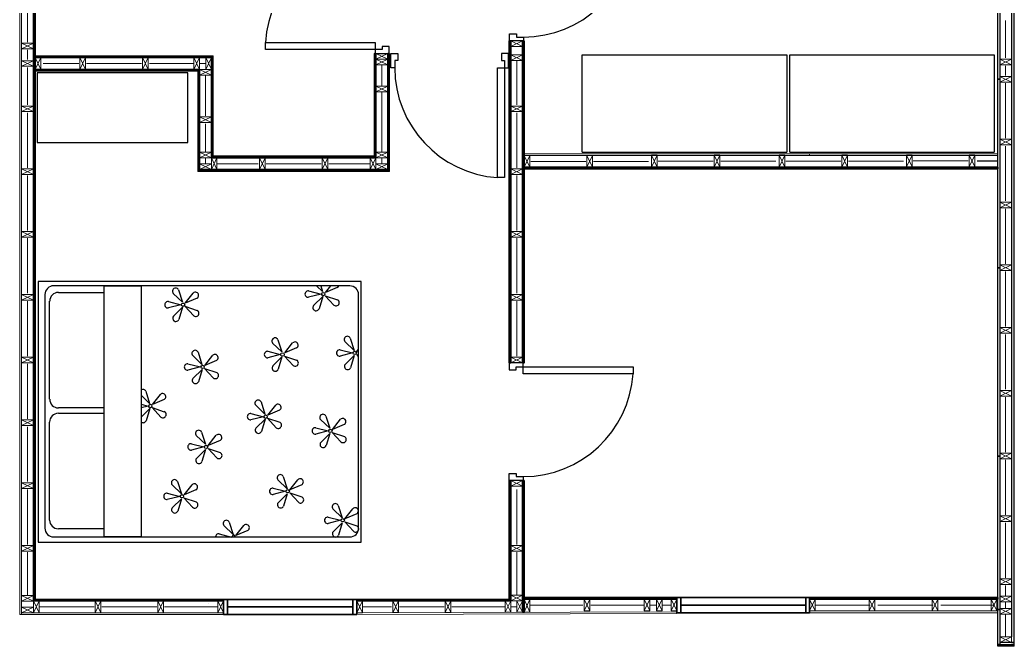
# Model space of a CAD drawing. Header units: inches. Extents: x 10.1 to 24.5, y 6.5 to 14.8.
# Drawn here: x 18.11 to 24.45, y 6.9 to 10.89 of the extents above; entities that cross this region are included whole.
import ezdxf

# ---------------------------------------------------------------- set-up
doc = ezdxf.new("R2010")
doc.units = ezdxf.units.IN
doc.header["$MEASUREMENT"] = 0
doc.linetypes.add('CENTER', pattern=[2, 1.25, -0.25, 0.25, -0.25])
for name, color, linetype, lineweight in [('A-DETL-MBND', 3, 'Continuous', 18), ('A-DETL-MCUT', 4, 'Continuous', 25), ('A-DOOR-FULL', 4, 'Continuous', 25), ('A-ELEV-MBE1', 7, 'Continuous', 35), ('A-ELEV-MBE2', 4, 'Continuous', 25), ('A-FURN', 8, 'Continuous', 18), ('A-SECT-MCUT', 7, 'Continuous', 35), ('A-WALL-PATT', 8, 'Continuous', 18), ('A-WALL-STUD', 3, 'Continuous', 18)]:
    doc.layers.add(name, color=color, linetype=linetype, lineweight=lineweight)

msp = doc.modelspace()

# ---------------------------------------------------------------- linework, layer by layer
at = {"color": 0}
for p, q in [((24.4532, 6.9011), (24.4532, 14.4231)), ((24.4365, 6.9241), (24.4532, 6.9241))]:
    msp.add_line(p, q, dxfattribs=at)
for p, q in [((21.6992, 10.0484), (21.6992, 10.669)), ((21.6992, 10.669), (23.0038, 10.669)), ((23.0038, 10.669), (23.0038, 10.0484)), ((23.0224, 10.0484), (23.0224, 10.669)), ((23.0224, 10.669), (24.327, 10.669)), ((24.327, 10.669), (24.327, 10.0484)), ((19.1845, 10.5536), (18.2247, 10.5536)), ((18.2247, 10.5536), (18.2247, 10.1093)), ((19.1845, 10.1093), (19.1845, 10.5536)), ((18.2247, 10.1093), (19.1845, 10.1093)), ((21.6992, 10.0484), (23.0038, 10.0484)), ((23.0224, 10.0484), (24.327, 10.0484)), ((24.2178, 9.9918), (24.3268, 9.9918)), ((24.3268, 9.9918), (24.3268, 9.9918)), ((24.3268, 9.9918), (24.3495, 9.9918)), ((20.2912, 9.2231), (18.2312, 9.2231)), ((18.2312, 9.2231), (18.2312, 7.5631)), ((20.2186, 9.1963), (18.3303, 9.1963)), ((18.6516, 7.5963), (18.6516, 9.1963)), ((18.6516, 9.1963), (18.8872, 9.1963)), ((18.8872, 9.1963), (18.8872, 7.5963)), ((20.0448, 9.1601), (20.0067, 9.1963)), ((20.0333, 9.1963), (20.0448, 9.1601)), ((20.0625, 9.1536), (20.0964, 9.1963)), ((20.2912, 7.5631), (20.2912, 9.2231)), ((18.2744, 9.1408), (18.2744, 7.6498)), ((19.151, 9.0922), (19.0918, 9.1485)), ((19.1262, 9.17), (19.151, 9.0922)), ((19.1688, 9.0857), (19.2195, 9.1497)), ((19.9554, 9.1639), (20.0346, 9.1436)), ((20.0346, 9.1436), (19.9554, 9.1234)), ((19.9871, 9.0706), (20.0453, 9.1279)), ((20.0453, 9.1279), (20.0218, 9.0497)), ((20.0611, 9.1337), (20.1386, 9.1078)), ((20.1166, 9.0737), (20.0611, 9.1337)), ((20.1379, 9.1853), (20.0625, 9.1536)), ((20.2744, 7.6503), (20.2744, 9.1405)), ((19.0616, 9.096), (19.1408, 9.0757)), ((19.1408, 9.0757), (19.0616, 9.0554)), ((19.1673, 9.0658), (19.2448, 9.0399)), ((19.2228, 9.0058), (19.1673, 9.0658)), ((19.2441, 9.1174), (19.1688, 9.0857)), ((19.0933, 9.0027), (19.1515, 9.06)), ((19.1515, 9.06), (19.1281, 8.9818)), ((19.785, 8.7753), (19.7258, 8.8316)), ((19.7602, 8.8531), (19.785, 8.7753)), ((19.8028, 8.7688), (19.8535, 8.8328)), ((20.2458, 8.7851), (20.1866, 8.8414)), ((20.2209, 8.8629), (20.2458, 8.7851)), ((19.2755, 8.696), (19.2163, 8.7523)), ((19.2507, 8.7739), (19.2755, 8.696)), ((19.2932, 8.6896), (19.344, 8.7536)), ((19.6956, 8.7791), (19.7748, 8.7588)), ((19.7748, 8.7588), (19.6956, 8.7385)), ((19.8013, 8.7489), (19.8788, 8.723)), ((19.8568, 8.6889), (19.8013, 8.7489)), ((19.8781, 8.8005), (19.8028, 8.7688)), ((20.1564, 8.7889), (20.2355, 8.7686)), ((20.2355, 8.7686), (20.1564, 8.7484)), ((20.1881, 8.6956), (20.2463, 8.7529)), ((20.2463, 8.7529), (20.2228, 8.6747)), ((20.262, 8.7587), (20.2744, 8.7545)), ((20.2744, 8.7453), (20.262, 8.7587)), ((20.2635, 8.7786), (20.2744, 8.7924)), ((20.2744, 8.7832), (20.2635, 8.7786)), ((19.1861, 8.6999), (19.2653, 8.6796)), ((19.3685, 8.7213), (19.2932, 8.6896)), ((19.7273, 8.6858), (19.7855, 8.7431)), ((19.7855, 8.7431), (19.7621, 8.6648)), ((19.2653, 8.6796), (19.1861, 8.6593)), ((19.2178, 8.6066), (19.276, 8.6639)), ((19.276, 8.6639), (19.2525, 8.5856)), ((19.2918, 8.6696), (19.3693, 8.6437)), ((19.3472, 8.6096), (19.2918, 8.6696)), ((18.9417, 8.447), (18.8872, 8.4988)), ((18.9169, 8.5249), (18.9417, 8.447)), ((18.9595, 8.4406), (19.0102, 8.5046)), ((18.8872, 8.4419), (18.9315, 8.4306)), ((18.9315, 8.4306), (18.8872, 8.4192)), ((19.0348, 8.4723), (18.9595, 8.4406)), ((19.6771, 8.3791), (19.6179, 8.4354)), ((19.6523, 8.457), (19.6771, 8.3791)), ((19.6948, 8.3727), (19.7456, 8.4367)), ((18.8872, 8.3607), (18.9422, 8.4149)), ((18.9422, 8.4149), (18.9188, 8.3366)), ((18.958, 8.4206), (19.0355, 8.3947)), ((19.0135, 8.3606), (18.958, 8.4206)), ((19.5877, 8.383), (19.6669, 8.3627)), ((19.7702, 8.4043), (19.6948, 8.3727)), ((19.6669, 8.3627), (19.5877, 8.3424)), ((19.6194, 8.2896), (19.6776, 8.347)), ((19.6776, 8.347), (19.6541, 8.2687)), ((19.6934, 8.3527), (19.7709, 8.3268)), ((19.7489, 8.2927), (19.6934, 8.3527)), ((20.0901, 8.2886), (20.0309, 8.3449)), ((20.0652, 8.3664), (20.0901, 8.2886)), ((20.1078, 8.2821), (20.1586, 8.3461)), ((20.1831, 8.3138), (20.1078, 8.2821)), ((19.2981, 8.1867), (19.2389, 8.243)), ((19.2733, 8.2645), (19.2981, 8.1867)), ((19.3158, 8.1802), (19.3666, 8.2443)), ((20.0007, 8.2924), (20.0798, 8.2721)), ((20.0798, 8.2721), (20.0007, 8.2518)), ((20.0323, 8.1991), (20.0906, 8.2564)), ((20.0906, 8.2564), (20.0671, 8.1782)), ((20.1063, 8.2622), (20.1838, 8.2363)), ((20.1618, 8.2022), (20.1063, 8.2622)), ((19.2087, 8.1905), (19.2879, 8.1703)), ((19.3912, 8.2119), (19.3158, 8.1802)), ((19.2879, 8.1703), (19.2087, 8.15)), ((19.2404, 8.0972), (19.2986, 8.1546)), ((19.2986, 8.1546), (19.2751, 8.0763)), ((19.3144, 8.1603), (19.3919, 8.1344)), ((19.3699, 8.1003), (19.3144, 8.1603)), ((19.144, 7.8717), (19.0848, 7.928)), ((19.1192, 7.9496), (19.144, 7.8717)), ((19.1617, 7.8653), (19.2125, 7.9293)), ((19.8185, 7.9037), (19.7593, 7.96)), ((19.7937, 7.9816), (19.8185, 7.9037)), ((19.8363, 7.8973), (19.8871, 7.9613)), ((19.9116, 7.929), (19.8363, 7.8973)), ((19.0546, 7.8756), (19.1338, 7.8553)), ((19.237, 7.897), (19.1617, 7.8653)), ((19.7292, 7.9076), (19.8083, 7.8873)), ((19.8083, 7.8873), (19.7292, 7.867)), ((19.7608, 7.8143), (19.819, 7.8716)), ((19.819, 7.8716), (19.7956, 7.7933)), ((19.8348, 7.8773), (19.9123, 7.8514)), ((19.8903, 7.8174), (19.8348, 7.8773)), ((19.1338, 7.8553), (19.0546, 7.835)), ((19.0863, 7.7823), (19.1445, 7.8396)), ((19.1445, 7.8396), (19.121, 7.7613)), ((19.1603, 7.8453), (19.2378, 7.8194)), ((19.2158, 7.7854), (19.1603, 7.8453)), ((20.1443, 7.7967), (20.1692, 7.7188)), ((20.1443, 7.7967), (20.1692, 7.7188)), ((20.1692, 7.7188), (20.1099, 7.7752)), ((20.1692, 7.7188), (20.1099, 7.7752)), ((20.1869, 7.7124), (20.2377, 7.7764)), ((20.1869, 7.7124), (20.2377, 7.7764)), ((20.2622, 7.7441), (20.1869, 7.7124)), ((20.2622, 7.7441), (20.1869, 7.7124)), ((19.4496, 7.6904), (19.4744, 7.6126)), ((19.4922, 7.6061), (19.543, 7.6701)), ((20.0798, 7.7227), (20.1589, 7.7024)), ((20.0798, 7.7227), (20.1589, 7.7024)), ((20.1589, 7.7024), (20.0798, 7.6821)), ((20.1589, 7.7024), (20.0798, 7.6821)), ((20.1114, 7.6294), (20.1697, 7.6867)), ((20.1114, 7.6294), (20.1697, 7.6867)), ((20.1697, 7.6867), (20.1462, 7.6084)), ((20.1697, 7.6867), (20.1462, 7.6084)), ((20.1854, 7.6924), (20.2629, 7.6666)), ((20.2409, 7.6325), (20.1854, 7.6924)), ((20.1854, 7.6924), (20.2629, 7.6666)), ((20.2409, 7.6325), (20.1854, 7.6924)), ((19.3851, 7.6164), (19.4642, 7.5961)), ((19.4744, 7.6126), (19.4152, 7.6689)), ((19.5675, 7.6378), (19.4922, 7.6061)), ((18.2312, 7.5631), (20.2912, 7.5631)), ((18.3302, 7.5963), (20.2186, 7.5963)), ((18.8872, 7.5963), (18.6516, 7.5963))]:
    msp.add_line(p, q)
for points in [[(18.3604, 9.1542), (18.6516, 9.1542)], [(18.3045, 8.4744), (18.3045, 9.0983)], [(18.3598, 8.3841), (18.6516, 8.3841)], [(18.6516, 8.4186), (18.3604, 8.4186)], [(18.3039, 7.7043), (18.3039, 8.3283)], [(18.6516, 7.6485), (18.3598, 7.6485)]]:
    msp.add_lwpolyline(points)
for centre in [(20.0486, 9.1438), (19.1548, 9.0759), (19.7888, 8.759), (20.2495, 8.7688), (19.2792, 8.6797), (18.9455, 8.4307), (19.6809, 8.3628), (20.0938, 8.2723), (19.3018, 8.1704), (19.1477, 7.8555), (19.8223, 7.8875), (20.1729, 7.7026), (20.1729, 7.7026)]:
    msp.add_circle(centre, 0.0108)
for centre, radius, start, end in [((18.3297, 9.141), 0.0553, 89.40648, 180.24584), ((20.1277, 9.203), 0.0205, 299.89479, 340.71568), ((20.2186, 9.1405), 0.0558, 0, 90), ((18.3604, 9.0983), 0.0558, 90, 180), ((19.1076, 9.1615), 0.0205, 24.76118, 219.36383), ((19.2339, 9.1351), 0.0205, 299.89479, 134.49744), ((19.9528, 9.1436), 0.0205, 82.69868, 277.30132), ((19.059, 9.0757), 0.0205, 82.69868, 277.30132), ((20.0031, 9.0579), 0.0205, 141.62668, 336.22932), ((20.1298, 9.0893), 0.0205, 229.85219, 64.45484), ((19.1093, 8.99), 0.0205, 141.62668, 336.22932), ((19.236, 9.0214), 0.0205, 229.85219, 64.45484), ((20.2024, 8.8544), 0.0205, 24.76118, 219.36383), ((19.7416, 8.8445), 0.0205, 24.76118, 219.36383), ((19.8679, 8.8182), 0.0205, 299.89479, 134.49744), ((19.2321, 8.7653), 0.0205, 24.76118, 219.36383), ((19.3583, 8.739), 0.0205, 299.89479, 134.49744), ((19.693, 8.7588), 0.0205, 82.69868, 277.30132), ((20.1538, 8.7686), 0.0205, 82.69868, 277.30132), ((19.1835, 8.6796), 0.0205, 82.69868, 277.30132), ((19.7433, 8.6731), 0.0205, 141.62668, 336.22932), ((19.87, 8.7045), 0.0205, 229.85219, 64.45484), ((20.2041, 8.6829), 0.0205, 141.62668, 336.22932), ((19.3604, 8.6253), 0.0205, 229.85219, 64.45484), ((19.2338, 8.5939), 0.0205, 141.62668, 336.22932), ((18.8983, 8.5163), 0.0205, 24.76118, 122.8035), ((19.0246, 8.49), 0.0205, 299.89479, 134.49744), ((18.3604, 8.4744), 0.0558, 180, 270), ((19.6337, 8.4484), 0.0205, 24.76118, 219.36383), ((19.76, 8.4221), 0.0205, 299.89479, 134.49744), ((18.3598, 8.3283), 0.0558, 90, 180), ((19.0267, 8.3763), 0.0205, 229.85219, 64.45484), ((19.5851, 8.3627), 0.0205, 82.69868, 277.30132), ((20.0467, 8.3578), 0.0205, 24.76118, 219.36383), ((18.9, 8.3449), 0.0205, 231.2765, 336.22932), ((19.7621, 8.3084), 0.0205, 229.85219, 64.45484), ((20.1729, 8.3315), 0.0205, 299.89479, 134.49744), ((19.2547, 8.256), 0.0205, 24.76118, 219.36383), ((19.381, 8.2297), 0.0205, 299.89479, 134.49744), ((19.6354, 8.2769), 0.0205, 141.62668, 336.22932), ((19.9981, 8.2721), 0.0205, 82.69868, 277.30132), ((19.2061, 8.1703), 0.0205, 82.69868, 277.30132), ((20.0484, 8.1864), 0.0205, 141.62668, 336.22932), ((20.175, 8.2178), 0.0205, 229.85219, 64.45484), ((19.3831, 8.116), 0.0205, 229.85219, 64.45484), ((19.2564, 8.0845), 0.0205, 141.62668, 336.22932), ((19.7751, 7.973), 0.0205, 24.76118, 219.36383), ((19.1006, 7.941), 0.0205, 24.76118, 219.36383), ((19.2269, 7.9147), 0.0205, 299.89479, 134.49744), ((19.9014, 7.9467), 0.0205, 299.89479, 134.49744), ((19.052, 7.8553), 0.0205, 82.69868, 277.30132), ((19.7266, 7.8873), 0.0205, 82.69868, 277.30132), ((19.229, 7.801), 0.0205, 229.85219, 64.45484), ((19.7768, 7.8016), 0.0205, 141.62668, 336.22932), ((19.9035, 7.833), 0.0205, 229.85219, 64.45484), ((20.1258, 7.7881), 0.0205, 24.76118, 219.36383), ((20.1258, 7.7881), 0.0205, 24.76118, 219.36383), ((19.1023, 7.7696), 0.0205, 141.62668, 336.22932), ((20.252, 7.7618), 0.0205, 299.89479, 134.49744), ((20.252, 7.7618), 0.0205, 299.89479, 134.49744), ((18.3598, 7.7043), 0.0558, 180, 270), ((19.431, 7.6819), 0.0205, 24.76118, 219.36383), ((19.5573, 7.6555), 0.0205, 299.89479, 134.49744), ((20.0772, 7.7024), 0.0205, 82.69868, 277.30132), ((20.0772, 7.7024), 0.0205, 82.69868, 277.30132), ((18.3302, 7.6521), 0.0558, 180, 270), ((19.3825, 7.5961), 0.0205, 82.69868, 179.56023), ((19.4782, 7.5963), 0.0108, 0, 180), ((20.1275, 7.6167), 0.0205, 141.62668, 336.22932), ((20.1275, 7.6167), 0.0205, 141.62668, 336.22932), ((20.2186, 7.6521), 0.0558, 270, 0), ((20.2541, 7.6481), 0.0205, 229.85219, 64.45484), ((20.2541, 7.6481), 0.0205, 229.85219, 64.45484)]:
    msp.add_arc(centre, radius, start, end)
at = {"layer": 'A-DETL-MBND', "color": 0}
for points in [[(18.1256, 14.324), (18.1257, 7.103), (18.1147, 7.103), (18.1147, 14.324)], [(21.3296, 10.027), (21.3296, 10.038), (23.1496, 10.038), (23.1496, 10.027)], [(23.1496, 10.027), (23.1496, 10.038), (24.3496, 10.038), (24.3496, 10.027)], [(19.4126, 7.114), (19.4126, 7.103), (18.1257, 7.103), (18.1257, 7.114)], [(22.3025, 7.1196), (22.3025, 7.1086), (20.2626, 7.103), (20.2626, 7.114)]]:
    msp.add_lwpolyline(points, close=True, dxfattribs=at)
msp.add_lwpolyline([(23.1495, 7.1251), (24.3495, 7.1251), (24.3495, 7.1141), (23.1495, 7.1141)], dxfattribs=at)
at = {"layer": 'A-DETL-MCUT', "color": 0}
for points in [[(24.3615, 11.7121), (24.3615, 10.5121), (24.3495, 10.5121), (24.3495, 11.7121)], [(24.3615, 10.5121), (24.3615, 9.3121), (24.3495, 9.3121), (24.3495, 10.5121)], [(24.3615, 9.3121), (24.3615, 8.1121), (24.3495, 8.1121), (24.3495, 9.3121)], [(24.3615, 8.1121), (24.3615, 7.1351), (24.3495, 7.1351), (24.3495, 8.1121)], [(24.3615, 7.1351), (24.3615, 6.9121), (24.3495, 6.9121), (24.3495, 7.1351)]]:
    msp.add_lwpolyline(points, close=True, dxfattribs=at)
for points in [[(24.4532, 6.9011), (24.3495, 6.9011), (24.3495, 6.9121), (24.4532, 6.9121)], [(24.4532, 6.9241), (24.3615, 6.9241), (24.3615, 6.9121), (24.4532, 6.9121)]]:
    msp.add_lwpolyline(points, dxfattribs=at)
at = {"layer": 'A-DOOR-FULL', "color": 0, "linetype": 'CENTER'}
for points in [[(21.3255, 10.7815), (21.3255, 10.7565), (21.2355, 10.7565), (21.2355, 10.8015), (21.2805, 10.8015), (21.2805, 10.7815), (21.3255, 10.7815)], [(19.6796, 10.746), (20.3796, 10.746), (20.3796, 10.701), (19.6796, 10.701), (19.6796, 10.746)], [(20.3796, 10.701), (20.3796, 10.676), (20.4696, 10.676), (20.4696, 10.721), (20.4246, 10.721), (20.4246, 10.701), (20.3796, 10.701)], [(20.5046, 10.586), (20.4796, 10.586), (20.4796, 10.676), (20.5246, 10.676), (20.5246, 10.631), (20.5046, 10.631), (20.5046, 10.586)], [(21.2046, 10.586), (21.2296, 10.586), (21.2296, 10.676), (21.1846, 10.676), (21.1846, 10.631), (21.2046, 10.631), (21.2046, 10.586)], [(21.1596, 9.886), (21.1596, 10.586), (21.2046, 10.586), (21.2046, 9.886), (21.1596, 9.886)], [(21.3242, 8.6809), (21.3242, 8.7059), (21.2342, 8.7059), (21.2342, 8.6609), (21.2792, 8.6609), (21.2792, 8.6809), (21.3242, 8.6809)], [(22.0242, 8.6359), (21.3242, 8.6359), (21.3242, 8.6809), (22.0242, 8.6809), (22.0242, 8.6359)], [(21.3242, 7.9809), (21.3242, 7.9559), (21.2342, 7.9559), (21.2342, 8.0009), (21.2792, 8.0009), (21.2792, 7.9809), (21.3242, 7.9809)]]:
    msp.add_lwpolyline(points, dxfattribs=at)
for centre, start, end in [((21.3244, 11.4841), 270.08643, 356.10934), ((20.3806, 10.6983), 90.08643, 176.10934), ((21.2072, 10.5871), 180.08643, 266.10934), ((21.3231, 8.6836), 270.08643, 356.10934)]:
    msp.add_arc(centre, 0.7027, start, end, dxfattribs=at)
at = {"layer": 'A-ELEV-MBE1', "color": 0}
for p, q in [((19.4126, 7.199), (20.2626, 7.199)), ((23.1245, 7.2101), (22.3275, 7.2101)), ((19.4126, 7.103), (20.2626, 7.103)), ((23.1245, 7.1621), (22.3275, 7.1621)), ((23.1245, 7.1141), (22.3275, 7.1141))]:
    msp.add_line(p, q, dxfattribs=at)
at = {"layer": 'A-ELEV-MBE1', "color": 0, "linetype": 'Continuous'}
msp.add_line((19.4376, 7.1515), (20.2371, 7.1515), dxfattribs=at)
at = {"layer": 'A-ELEV-MBE1', "color": 0}
for points in [[(19.4126, 7.199), (19.4376, 7.199), (19.4376, 7.103), (19.4126, 7.103)], [(20.2376, 7.199), (20.2626, 7.199), (20.2626, 7.103), (20.2376, 7.103)], [(22.3025, 7.1141), (22.3275, 7.1141), (22.3275, 7.2101), (22.3025, 7.2101)], [(23.1495, 7.1141), (23.1245, 7.1141), (23.1245, 7.2101), (23.1495, 7.2101)]]:
    msp.add_lwpolyline(points, close=True, dxfattribs=at)
at = {"layer": 'A-ELEV-MBE2', "color": 0}
msp.add_line((24.4365, 14.3641), (24.4365, 6.9601), dxfattribs=at)
at = {"layer": 'A-FURN', "color": 0}
for p, q in [((24.3495, 8.8201), (24.3495, 10.8201)), ((19.3352, 9.9368), (19.3352, 9.9368)), ((24.3495, 7.2201), (24.3495, 8.1201))]:
    msp.add_line(p, q, dxfattribs=at)
at = {"layer": 'A-FURN', "color": 0, "linetype": 'Continuous'}
msp.add_line((19.3203, 7.1741), (19.3203, 7.1741), dxfattribs=at)
at = {"layer": 'A-SECT-MCUT', "color": 0}
for points in [[(18.2006, 10.724), (18.2006, 11.924), (18.2126, 11.924), (18.2126, 10.724)], [(18.2006, 9.524), (18.2006, 10.724), (18.2126, 10.724), (18.2126, 9.524)], [(21.2446, 10.7565), (21.2446, 9.524), (21.2346, 9.524), (21.2346, 10.7565)], [(21.3296, 10.7565), (21.3296, 9.524), (21.3196, 9.524), (21.3196, 10.7565)], [(18.2126, 10.6603), (18.2126, 10.6503), (19.3452, 10.6503), (19.3452, 10.6603)], [(19.3352, 10.0118), (19.3452, 10.0118), (19.3452, 10.6503), (19.3352, 10.6503)], [(20.3746, 10.0218), (20.3846, 10.0218), (20.3846, 10.676), (20.3746, 10.676)], [(20.4596, 9.9268), (20.4696, 9.9268), (20.4696, 10.676), (20.4596, 10.676)], [(18.2126, 10.5753), (18.2126, 10.5653), (19.2502, 10.5653), (19.2502, 10.5753)], [(19.2502, 9.9368), (19.2602, 9.9368), (19.2602, 10.5753), (19.2502, 10.5753)], [(19.3452, 10.0218), (19.3452, 10.0118), (20.3846, 10.0118), (20.3846, 10.0218)], [(23.1496, 9.942), (21.3296, 9.942), (21.3296, 9.952), (23.1496, 9.952)], [(24.3496, 9.942), (23.1496, 9.942), (23.1496, 9.952), (24.3496, 9.952)], [(19.2502, 9.9368), (19.2502, 9.9268), (20.4596, 9.9268), (20.4596, 9.9368)], [(18.2006, 8.324), (18.2006, 9.524), (18.2126, 9.524), (18.2126, 8.324)], [(21.2446, 9.524), (21.2442, 8.7059), (21.2342, 8.7059), (21.2346, 9.524)], [(21.3296, 9.524), (21.3296, 8.7059), (21.3196, 8.7059), (21.3196, 9.524)], [(18.2006, 7.189), (18.2006, 8.324), (18.2126, 8.324), (18.2126, 7.189)], [(21.2446, 7.9559), (21.2446, 7.199), (21.2346, 7.199), (21.2346, 7.9559)], [(21.3292, 7.9559), (21.3296, 7.1169), (21.3196, 7.1169), (21.3192, 7.9559)], [(18.2126, 7.199), (19.4126, 7.199), (19.4126, 7.189), (18.2126, 7.189)], [(20.2626, 7.199), (21.2446, 7.199), (21.2446, 7.189), (20.2626, 7.189)], [(22.3025, 7.2001), (21.3295, 7.2001), (21.3295, 7.2101), (22.3025, 7.2101)], [(24.3495, 7.2001), (24.3495, 7.2101), (23.1495, 7.2101), (23.1495, 7.2001)]]:
    msp.add_lwpolyline(points, close=True, dxfattribs=at)
at = {"layer": 'A-WALL-PATT', "color": 0, "ltscale": 0.1}
for p, q in [((18.1631, 11.0989), (18.1631, 10.7489)), ((24.399, 10.6483), (24.399, 10.8871)), ((18.1631, 10.6378), (18.1631, 10.699)), ((18.1631, 10.5878), (18.1631, 10.349)), ((19.2602, 10.6128), (19.2992, 10.6128)), ((20.4221, 10.469), (20.4221, 10.604)), ((21.2821, 10.349), (21.2821, 10.631)), ((24.399, 10.5371), (24.399, 10.5983)), ((24.399, 10.1372), (24.399, 10.4872)), ((20.4221, 10.0478), (20.4221, 10.433)), ((18.1631, 10.299), (18.1631, 9.949)), ((21.2821, 9.949), (21.2821, 10.299)), ((24.399, 9.7371), (24.399, 10.0871)), ((19.2977, 10.0118), (19.2977, 9.9728)), ((19.3712, 9.9743), (19.6346, 9.9743)), ((19.6846, 9.9743), (20.0346, 9.9743)), ((20.0846, 9.9743), (20.3486, 9.9743)), ((20.4221, 10.0118), (20.4221, 9.9728)), ((21.3726, 9.9895), (21.7226, 9.9895)), ((21.7726, 9.9895), (22.1226, 9.9895)), ((22.1839, 9.9907), (22.5339, 9.9907)), ((22.5839, 9.9907), (22.9339, 9.9907)), ((22.9983, 9.9907), (23.3483, 9.9907)), ((23.3983, 9.9907), (23.7483, 9.9907)), ((23.8096, 9.9918), (24.1596, 9.9918)), ((18.1631, 9.899), (18.1631, 9.549)), ((21.2821, 9.549), (21.2821, 9.899)), ((24.399, 9.3371), (24.399, 9.6871)), ((18.1631, 9.499), (18.1631, 9.149)), ((21.2821, 9.149), (21.2821, 9.499)), ((24.399, 8.9371), (24.399, 9.2871)), ((18.1631, 9.099), (18.1631, 8.749)), ((21.2821, 8.749), (21.2821, 9.099)), ((24.399, 8.5371), (24.399, 8.8871)), ((18.1631, 8.699), (18.1631, 8.349)), ((24.399, 8.1371), (24.399, 8.4871)), ((18.1631, 8.299), (18.1631, 7.949)), ((24.399, 7.7371), (24.399, 8.0871)), ((18.1631, 7.899), (18.1631, 7.549)), ((21.2821, 7.549), (21.2821, 7.899)), ((24.399, 7.3371), (24.399, 7.6871)), ((18.1631, 7.499), (18.1631, 7.224)), ((21.2821, 7.225), (21.2821, 7.499)), ((24.399, 7.2871), (24.399, 7.2202)), ((21.3655, 7.1626), (21.7045, 7.1627)), ((21.7545, 7.1627), (22.094, 7.1626)), ((22.174, 7.1626), (22.13, 7.1626)), ((22.21, 7.1627), (22.2665, 7.1626)), ((23.1855, 7.1627), (23.5345, 7.1627)), ((23.5845, 7.1627), (23.9365, 7.1627)), ((23.9865, 7.1627), (24.3235, 7.1627)), ((24.399, 7.1411), (24.399, 7.1842)), ((24.399, 7.1772), (24.399, 7.1481)), ((18.2366, 7.1515), (18.5876, 7.1515)), ((18.6376, 7.1515), (18.9876, 7.1515)), ((19.0376, 7.1515), (19.3766, 7.1515)), ((20.2986, 7.1515), (20.4846, 7.1515)), ((20.5346, 7.1515), (20.8195, 7.1515)), ((20.8695, 7.1515), (21.2086, 7.1515)), ((21.2446, 7.1515), (21.2836, 7.1515)), ((24.399, 7.1051), (24.399, 6.9601))]:
    msp.add_line(p, q, dxfattribs=at)
for points in [[(18.2626, 10.6128), (18.4902, 10.6128)], [(18.5402, 10.6128), (18.8902, 10.6128)], [(18.9402, 10.6128), (19.2242, 10.6128)], [(19.2977, 10.5393), (19.2977, 10.2793)], [(19.2977, 10.2293), (19.2977, 10.0478)]]:
    msp.add_lwpolyline(points, dxfattribs=at)
at = {"layer": 'A-WALL-STUD', "color": 0}
for p, q in [((18.2006, 10.742), (18.1256, 10.706)), ((18.1256, 10.742), (18.2006, 10.706)), ((21.3196, 10.7209), (21.2446, 10.7565)), ((21.2446, 10.7205), (21.3196, 10.7565)), ((18.2126, 10.5753), (18.2486, 10.6503)), ((18.2126, 10.6503), (18.2486, 10.5753)), ((18.4972, 10.5753), (18.5332, 10.6503)), ((18.4972, 10.6503), (18.5332, 10.5753)), ((18.8972, 10.5753), (18.9332, 10.6503)), ((18.8972, 10.6503), (18.9332, 10.5753)), ((19.2242, 10.5753), (19.2602, 10.6503)), ((19.2242, 10.6503), (19.2602, 10.5753)), ((19.2992, 10.5753), (19.3352, 10.6503)), ((19.2992, 10.6503), (19.3352, 10.5753)), ((20.4596, 10.676), (20.3846, 10.64)), ((20.3846, 10.676), (20.4596, 10.64)), ((21.3196, 10.667), (21.2446, 10.631)), ((21.2446, 10.667), (21.3196, 10.631)), ((18.2006, 10.6308), (18.1256, 10.5948)), ((18.1256, 10.6308), (18.2006, 10.5948)), ((20.3846, 10.64), (20.4596, 10.604)), ((20.4596, 10.64), (20.3846, 10.604)), ((24.3615, 10.6053), (24.4365, 10.6413)), ((24.4365, 10.6053), (24.3615, 10.6413)), ((19.3352, 10.5393), (19.2602, 10.5753)), ((19.2602, 10.5393), (19.3352, 10.5753)), ((24.3615, 10.4941), (24.4365, 10.5301)), ((24.4365, 10.4941), (24.3615, 10.5301)), ((20.3846, 10.469), (20.4596, 10.433)), ((20.4596, 10.469), (20.3846, 10.433)), ((18.2006, 10.342), (18.1256, 10.306)), ((18.1256, 10.342), (18.2006, 10.306)), ((21.3196, 10.342), (21.2446, 10.306)), ((21.2446, 10.342), (21.3196, 10.306)), ((19.3352, 10.2363), (19.2602, 10.2723)), ((19.2602, 10.2363), (19.3352, 10.2723)), ((24.3615, 10.1302), (24.4365, 10.0942)), ((24.4365, 10.1302), (24.3615, 10.0942)), ((19.3352, 10.0118), (19.2602, 10.0478)), ((19.2602, 10.0118), (19.3352, 10.0478)), ((20.4596, 10.0118), (20.3846, 10.0478)), ((20.3846, 10.0118), (20.4596, 10.0478)), ((21.3296, 10.027), (21.3656, 9.952)), ((21.3296, 9.952), (21.3656, 10.027)), ((21.7296, 10.027), (21.7656, 9.952)), ((21.7296, 9.952), (21.7656, 10.027)), ((22.1409, 10.0282), (22.1769, 9.9532)), ((22.1409, 9.9532), (22.1769, 10.0282)), ((22.5409, 10.0282), (22.5769, 9.9532)), ((22.5409, 9.9532), (22.5769, 10.0282)), ((22.9553, 10.0282), (22.9913, 9.9532)), ((22.9553, 9.9532), (22.9913, 10.0282)), ((23.3553, 10.0282), (23.3913, 9.9532)), ((23.3553, 9.9532), (23.3913, 10.0282)), ((23.7666, 10.0293), (23.8026, 9.9543)), ((23.7666, 9.9543), (23.8026, 10.0293)), ((24.1668, 10.0293), (24.2028, 9.9543)), ((24.1668, 9.9543), (24.2028, 10.0293)), ((19.3352, 9.9368), (19.2602, 9.9728)), ((19.2602, 9.9368), (19.3352, 9.9728)), ((19.3352, 9.9368), (19.3712, 10.0118)), ((19.3352, 10.0118), (19.3712, 9.9368)), ((19.6416, 9.9368), (19.6776, 10.0118)), ((19.6416, 10.0118), (19.6776, 9.9368)), ((20.0416, 9.9368), (20.0776, 10.0118)), ((20.0416, 10.0118), (20.0776, 9.9368)), ((20.3486, 9.9368), (20.3846, 10.0118)), ((20.3486, 10.0118), (20.3846, 9.9368)), ((20.4596, 9.9368), (20.3846, 9.9728)), ((20.3846, 9.9368), (20.4596, 9.9728)), ((18.2006, 9.942), (18.1256, 9.906)), ((18.1256, 9.942), (18.2006, 9.906)), ((21.3196, 9.942), (21.2446, 9.906)), ((21.2446, 9.942), (21.3196, 9.906)), ((24.3615, 9.7301), (24.4365, 9.6941)), ((24.4365, 9.7301), (24.3615, 9.6941)), ((18.2006, 9.542), (18.1256, 9.506)), ((18.1256, 9.542), (18.2006, 9.506)), ((21.3196, 9.542), (21.2446, 9.506)), ((21.2446, 9.542), (21.3196, 9.506)), ((24.3615, 9.3301), (24.4365, 9.2941)), ((24.4365, 9.3301), (24.3615, 9.2941)), ((18.2006, 9.142), (18.1256, 9.106)), ((18.1256, 9.142), (18.2006, 9.106)), ((21.3196, 9.142), (21.2446, 9.106)), ((21.2446, 9.142), (21.3196, 9.106)), ((24.3615, 8.8941), (24.4365, 8.9301)), ((24.4365, 8.8941), (24.3615, 8.9301)), ((18.2006, 8.742), (18.1256, 8.706)), ((18.1256, 8.742), (18.2006, 8.706)), ((21.2442, 8.7059), (21.3192, 8.7419)), ((21.3192, 8.7059), (21.2442, 8.7419)), ((21.3196, 8.742), (21.2446, 8.706)), ((21.2446, 8.742), (21.3196, 8.706)), ((24.3615, 8.4941), (24.4365, 8.5301)), ((24.4365, 8.4941), (24.3615, 8.5301)), ((18.2006, 8.342), (18.1256, 8.306)), ((18.1256, 8.342), (18.2006, 8.306)), ((24.3495, 8.1201), (24.3495, 8.1201)), ((24.3615, 8.0941), (24.4365, 8.1301)), ((24.4365, 8.0941), (24.3615, 8.1301)), ((18.2006, 7.942), (18.1256, 7.906)), ((18.1256, 7.942), (18.2006, 7.906)), ((21.3192, 7.9199), (21.2442, 7.9559)), ((21.2442, 7.9199), (21.3192, 7.9559)), ((24.3615, 7.6941), (24.4365, 7.7301)), ((24.4365, 7.6941), (24.3615, 7.7301)), ((18.2006, 7.542), (18.1256, 7.506)), ((18.1256, 7.542), (18.2006, 7.506)), ((21.2446, 7.542), (21.3196, 7.506)), ((21.3196, 7.542), (21.2446, 7.506)), ((24.3615, 7.2941), (24.4365, 7.3301)), ((24.4365, 7.2941), (24.3615, 7.3301)), ((24.3615, 7.2941), (24.4365, 7.3301)), ((24.4365, 7.2941), (24.3615, 7.3301)), ((18.2007, 7.2231), (18.1257, 7.1871)), ((18.1257, 7.2231), (18.2007, 7.1871)), ((18.2007, 7.114), (18.2367, 7.189)), ((18.2007, 7.189), (18.2367, 7.114)), ((18.5946, 7.114), (18.6306, 7.189)), ((18.5946, 7.189), (18.6306, 7.114)), ((18.9946, 7.114), (19.0306, 7.189)), ((18.9946, 7.189), (19.0306, 7.114)), ((19.3766, 7.114), (19.4126, 7.189)), ((19.3766, 7.189), (19.4126, 7.114)), ((20.2626, 7.114), (20.2986, 7.189)), ((20.2626, 7.189), (20.2986, 7.114)), ((20.4916, 7.114), (20.5276, 7.189)), ((20.4916, 7.189), (20.5276, 7.114)), ((20.8265, 7.1156), (20.8625, 7.189)), ((20.8265, 7.189), (20.8625, 7.1156)), ((21.2086, 7.1166), (21.2446, 7.189)), ((21.2086, 7.189), (21.2446, 7.1167)), ((21.2446, 7.225), (21.3196, 7.189)), ((21.3196, 7.225), (21.2446, 7.189)), ((21.2836, 7.1169), (21.3196, 7.189)), ((21.2836, 7.189), (21.3196, 7.1169)), ((21.3655, 7.117), (21.3295, 7.2001)), ((21.3655, 7.2001), (21.3296, 7.1169)), ((21.7475, 7.2001), (21.7115, 7.1251)), ((21.7475, 7.1251), (21.7115, 7.2001)), ((22.094, 7.2001), (22.13, 7.1251)), ((22.094, 7.1251), (22.13, 7.2001)), ((22.21, 7.2001), (22.174, 7.1251)), ((22.21, 7.1251), (22.174, 7.2001)), ((22.3025, 7.2001), (22.2665, 7.1251)), ((22.3025, 7.1251), (22.2665, 7.2001)), ((23.1855, 7.2001), (23.1495, 7.1251)), ((23.1855, 7.1251), (23.1495, 7.2001)), ((23.5655, 7.2001), (23.5295, 7.1251)), ((23.5655, 7.1251), (23.5295, 7.2001)), ((23.9675, 7.2001), (23.9315, 7.1251)), ((23.9675, 7.1251), (23.9315, 7.2001)), ((24.3425, 7.2001), (24.3065, 7.1251)), ((24.3425, 7.1251), (24.3065, 7.2001)), ((24.3615, 7.1842), (24.4365, 7.2202)), ((24.4365, 7.1842), (24.3615, 7.2202)), ((18.2007, 7.15), (18.1257, 7.114)), ((18.1257, 7.15), (18.2007, 7.114)), ((24.3615, 7.1411), (24.4365, 7.1051)), ((24.4365, 7.1411), (24.3615, 7.1051)), ((24.3615, 6.9241), (24.4365, 6.9601)), ((24.4365, 6.9241), (24.3615, 6.9601))]:
    msp.add_line(p, q, dxfattribs=at)
for points in [[(18.2006, 10.742), (18.1256, 10.742), (18.1256, 10.706), (18.2006, 10.706)], [(21.3196, 10.7205), (21.2446, 10.7205), (21.2446, 10.7565), (21.3196, 10.7565)], [(18.2126, 10.5753), (18.2126, 10.6503), (18.2486, 10.6503), (18.2486, 10.5753)], [(18.4972, 10.5753), (18.4972, 10.6503), (18.5332, 10.6503), (18.5332, 10.5753)], [(18.8972, 10.5753), (18.8972, 10.6503), (18.9332, 10.6503), (18.9332, 10.5753)], [(19.2242, 10.5753), (19.2242, 10.6503), (19.2602, 10.6503), (19.2602, 10.5753)], [(19.2992, 10.5753), (19.2992, 10.6503), (19.3352, 10.6503), (19.3352, 10.5753)], [(20.4596, 10.676), (20.3846, 10.676), (20.3846, 10.64), (20.4596, 10.64)], [(21.3196, 10.667), (21.2446, 10.667), (21.2446, 10.631), (21.3196, 10.631)], [(18.2006, 10.6308), (18.1256, 10.6308), (18.1256, 10.5948), (18.2006, 10.5948)], [(20.3846, 10.64), (20.4596, 10.64), (20.4596, 10.604), (20.3846, 10.604)], [(24.3615, 10.6053), (24.4365, 10.6053), (24.4365, 10.6413), (24.3615, 10.6413)], [(19.3352, 10.5393), (19.2602, 10.5393), (19.2602, 10.5753), (19.3352, 10.5753)], [(24.3615, 10.4941), (24.4365, 10.4941), (24.4365, 10.5301), (24.3615, 10.5301)], [(20.3846, 10.469), (20.4596, 10.469), (20.4596, 10.433), (20.3846, 10.433)], [(18.2006, 10.342), (18.1256, 10.342), (18.1256, 10.306), (18.2006, 10.306)], [(21.3196, 10.342), (21.2446, 10.342), (21.2446, 10.306), (21.3196, 10.306)], [(19.3352, 10.2363), (19.2602, 10.2363), (19.2602, 10.2723), (19.3352, 10.2723)], [(24.3615, 10.1302), (24.4365, 10.1302), (24.4365, 10.0942), (24.3615, 10.0942)], [(19.3352, 10.0118), (19.2602, 10.0118), (19.2602, 10.0478), (19.3352, 10.0478)], [(20.4596, 10.0118), (20.3846, 10.0118), (20.3846, 10.0478), (20.4596, 10.0478)], [(21.3296, 10.027), (21.3296, 9.952), (21.3656, 9.952), (21.3656, 10.027)], [(21.7296, 10.027), (21.7296, 9.952), (21.7656, 9.952), (21.7656, 10.027)], [(22.1409, 10.0282), (22.1409, 9.9532), (22.1769, 9.9532), (22.1769, 10.0282)], [(22.5409, 10.0282), (22.5409, 9.9532), (22.5769, 9.9532), (22.5769, 10.0282)], [(22.9553, 10.0282), (22.9553, 9.9532), (22.9913, 9.9532), (22.9913, 10.0282)], [(23.3553, 10.0282), (23.3553, 9.9532), (23.3913, 9.9532), (23.3913, 10.0282)], [(23.7666, 10.0293), (23.7666, 9.9543), (23.8026, 9.9543), (23.8026, 10.0293)], [(24.1668, 10.0293), (24.1668, 9.9543), (24.2028, 9.9543), (24.2028, 10.0293)], [(19.3352, 9.9368), (19.2602, 9.9368), (19.2602, 9.9728), (19.3352, 9.9728)], [(19.3352, 9.9368), (19.3352, 10.0118), (19.3712, 10.0118), (19.3712, 9.9368)], [(19.6416, 9.9368), (19.6416, 10.0118), (19.6776, 10.0118), (19.6776, 9.9368)], [(20.0416, 9.9368), (20.0416, 10.0118), (20.0776, 10.0118), (20.0776, 9.9368)], [(20.3486, 9.9368), (20.3486, 10.0118), (20.3846, 10.0118), (20.3846, 9.9368)], [(20.4596, 9.9368), (20.3846, 9.9368), (20.3846, 9.9728), (20.4596, 9.9728)], [(18.2006, 9.942), (18.1256, 9.942), (18.1256, 9.906), (18.2006, 9.906)], [(21.3196, 9.942), (21.2446, 9.942), (21.2446, 9.906), (21.3196, 9.906)], [(24.3615, 9.7301), (24.4365, 9.7301), (24.4365, 9.6941), (24.3615, 9.6941)], [(18.2006, 9.542), (18.1256, 9.542), (18.1256, 9.506), (18.2006, 9.506)], [(21.3196, 9.542), (21.2446, 9.542), (21.2446, 9.506), (21.3196, 9.506)], [(24.3615, 9.3301), (24.4365, 9.3301), (24.4365, 9.2941), (24.3615, 9.2941)], [(18.2006, 9.142), (18.1256, 9.142), (18.1256, 9.106), (18.2006, 9.106)], [(21.3196, 9.142), (21.2446, 9.142), (21.2446, 9.106), (21.3196, 9.106)], [(24.3615, 8.8941), (24.4365, 8.8941), (24.4365, 8.9301), (24.3615, 8.9301)], [(18.2006, 8.742), (18.1256, 8.742), (18.1256, 8.706), (18.2006, 8.706)], [(21.2442, 8.7059), (21.3192, 8.7059), (21.3192, 8.7419), (21.2442, 8.7419)], [(21.3196, 8.742), (21.2446, 8.742), (21.2446, 8.706), (21.3196, 8.706)], [(24.3615, 8.4941), (24.4365, 8.4941), (24.4365, 8.5301), (24.3615, 8.5301)], [(18.2006, 8.342), (18.1256, 8.342), (18.1256, 8.306), (18.2006, 8.306)], [(24.3615, 8.0941), (24.4365, 8.0941), (24.4365, 8.1301), (24.3615, 8.1301)], [(18.2006, 7.942), (18.1256, 7.942), (18.1256, 7.906), (18.2006, 7.906)], [(21.3192, 7.9199), (21.2442, 7.9199), (21.2442, 7.9559), (21.3192, 7.9559)], [(24.3615, 7.6941), (24.4365, 7.6941), (24.4365, 7.7301), (24.3615, 7.7301)], [(18.2006, 7.542), (18.1256, 7.542), (18.1256, 7.506), (18.2006, 7.506)], [(21.2446, 7.542), (21.3196, 7.542), (21.3196, 7.506), (21.2446, 7.506)], [(24.3615, 7.2941), (24.4365, 7.2941), (24.4365, 7.3301), (24.3615, 7.3301)], [(24.3615, 7.2941), (24.4365, 7.2941), (24.4365, 7.3301), (24.3615, 7.3301)], [(18.2007, 7.2231), (18.1257, 7.2231), (18.1257, 7.1871), (18.2007, 7.1871)], [(18.2007, 7.114), (18.2007, 7.189), (18.2367, 7.189), (18.2367, 7.114)], [(18.5946, 7.114), (18.5946, 7.189), (18.6306, 7.189), (18.6306, 7.114)], [(18.9946, 7.114), (18.9946, 7.189), (19.0306, 7.189), (19.0306, 7.114)], [(19.3766, 7.114), (19.3766, 7.189), (19.4126, 7.189), (19.4126, 7.114)], [(20.2626, 7.114), (20.2626, 7.189), (20.2986, 7.189), (20.2986, 7.114)], [(20.4916, 7.1147), (20.4916, 7.189), (20.5276, 7.189), (20.5276, 7.1147)], [(20.8265, 7.1156), (20.8265, 7.189), (20.8625, 7.189), (20.8625, 7.1156)], [(21.2086, 7.1167), (21.2086, 7.189), (21.2446, 7.189), (21.2446, 7.1167)], [(21.2446, 7.225), (21.3196, 7.225), (21.3196, 7.189), (21.2446, 7.189)], [(21.2836, 7.1169), (21.2836, 7.189), (21.3196, 7.189), (21.3196, 7.1169)], [(21.3655, 7.2001), (21.3655, 7.117), (21.3295, 7.117), (21.3295, 7.2001)], [(21.7475, 7.2001), (21.7475, 7.1251), (21.7115, 7.1251), (21.7115, 7.2001)], [(22.094, 7.2001), (22.094, 7.1251), (22.13, 7.1251), (22.13, 7.2001)], [(22.21, 7.2001), (22.21, 7.1251), (22.174, 7.1251), (22.174, 7.2001)], [(22.3025, 7.2001), (22.3025, 7.1251), (22.2665, 7.1251), (22.2665, 7.2001)], [(23.1855, 7.2001), (23.1855, 7.1251), (23.1495, 7.1251), (23.1495, 7.2001)], [(23.5655, 7.2001), (23.5655, 7.1251), (23.5295, 7.1251), (23.5295, 7.2001)], [(23.9675, 7.2001), (23.9675, 7.1251), (23.9315, 7.1251), (23.9315, 7.2001)], [(24.3425, 7.2001), (24.3425, 7.1251), (24.3065, 7.1251), (24.3065, 7.2001)], [(24.3615, 7.1842), (24.4365, 7.1842), (24.4365, 7.2202), (24.3615, 7.2202)], [(18.2007, 7.15), (18.1257, 7.15), (18.1257, 7.114), (18.2007, 7.114)], [(24.3615, 7.1411), (24.4365, 7.1411), (24.4365, 7.1051), (24.3615, 7.1051)], [(24.3615, 6.9241), (24.4365, 6.9241), (24.4365, 6.9601), (24.3615, 6.9601)]]:
    msp.add_lwpolyline(points, close=True, dxfattribs=at)

doc.saveas('drawing.dxf')
